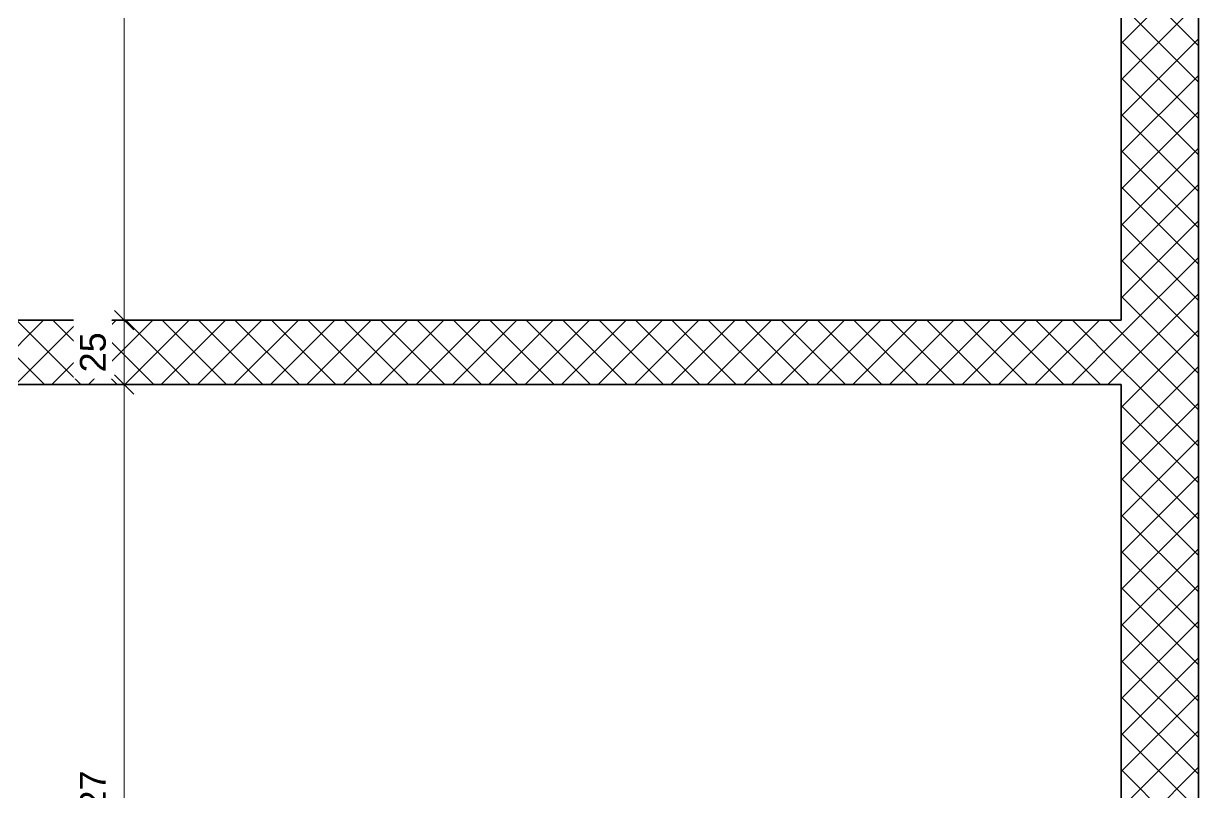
# Model space of a CAD drawing. Header units: metres. Extents: x -35.6 to 33, y -4 to 38.1.
# Drawn here: x 21.188 to 25.752, y -0.368 to 2.619 of the extents above; entities that cross this region are included whole.
import ezdxf

# ---------------------------------------------------------------- set-up
doc = ezdxf.new("R2010")
doc.units = ezdxf.units.M
for name, color, linetype, lineweight in [('A-____-____-DIMS', 7, 'Continuous', 5), ('A-____-____-DIMS-50', 7, 'Continuous', 5), ('A-WALL-____-MCUT', 7, 'Continuous', 35), ('A-WALL-____-PATT', 7, 'Continuous', 35)]:
    doc.layers.add(name, color=color, linetype=linetype, lineweight=lineweight)
doc.styles.add('Arial', font='arial.ttf', dxfattribs={"height": 0.1})
doc.dimstyles.new('SUB_Rohbau_fein', dxfattribs={"dimscale": 0.3048, "dimtxt": 0.102026, "dimasz": 0.246063, "dimexe": 0.164042, "dimexo": 0.0625, "dimgap": 0.123031, "dimtad": 1, "dimdec": 1, "dimlfac": 100, "dimrnd": 0.5, "dimdsep": 46, "dimtxsty": 'Arial', "dimblk1": 'OBLIQUE', "dimblk2": 'OBLIQUE', "dimsah": 1, "dimcen": 0.09, "dimazin": 0, "dimtfac": 1, "dimtdec": 4, "dimtix": 1, "dimtmove": 0, "dimatfit": 3, "dimfxl": 0.164042, "dimfxlon": 1, "dimtvp": 1, "dimtfill": 1, "dimtolj": 1, "dimtzin": 0, "dimarcsym": 2})
doc.dimstyles.new('SUB_Rohbau_fein_1', dxfattribs={"dimscale": 0.3048, "dimtxt": 0.102026, "dimasz": 0.246063, "dimexe": 0.164042, "dimexo": 0.0625, "dimgap": 0.123031, "dimtad": 1, "dimrnd": 0.005, "dimzin": 0, "dimdsep": 46, "dimtxsty": 'Arial', "dimblk1": 'OBLIQUE', "dimblk2": 'OBLIQUE', "dimsah": 1, "dimcen": 0.09, "dimazin": 0, "dimtfac": 1, "dimtdec": 4, "dimtix": 1, "dimtmove": 0, "dimatfit": 3, "dimfxl": 0.164042, "dimfxlon": 1, "dimtvp": 1, "dimtfill": 1, "dimtolj": 1, "dimtzin": 0, "dimarcsym": 2})
pattern_1 = [(45, (0, 0), (-0.07071068, 0.07071068), []), (135, (0, 0), (-0.07071068, -0.07071068), [])]

# ---------------------------------------------------------------- blocks, each defined once
blk = doc.blocks.new('DIMBLOCK12--01_UG_OK_FFB_AF_ro')
at = {"layer": 'A-____-____-DIMS-50'}
for p, q in [((21.5792, 1.2166), (21.5417, 1.2541)), ((21.5792, 1.2166), (21.5292, 1.2166)), ((21.5792, -2.0534), (21.5792, 1.2166)), ((21.5792, 1.2166), (21.6167, 1.1791)), ((21.5792, 1.2166), (21.6292, 1.2166)), ((21.5792, -2.0534), (21.5292, -2.0534)), ((21.5792, -2.0534), (21.5417, -2.0159)), ((21.5792, -2.0534), (21.6167, -2.0909)), ((21.5792, -2.0534), (21.6292, -2.0534))]:
    blk.add_line(p, q, dxfattribs=at)
at = {"layer": 'A-____-____-DIMS-50', "color": 0, "insert": (21.4072, -0.5541), "char_height": 0.1, "width": 0.325653, "attachment_point": 1, "rotation": 90, "line_spacing_factor": 0.941778, "style": 'Arial', "bg_fill": 3, "box_fill_scale": 1.25, "bg_fill_color": 256, "bg_fill_true_color": 13158600, "bg_fill_transparency": 0}
blk.add_mtext('3.27', dxfattribs=at)
blk = doc.blocks.new('_Oblique')
at = {"color": 0, "linetype": 'ByBlock', "lineweight": -2}
blk.add_line((-0.5, -0.5), (0.5, 0.5), dxfattribs=at)
blk = doc.blocks.new('DIMBLOCK13--01_UG_OK_FFB_AF_ro')
at = {"layer": 'A-____-____-DIMS-50'}
for p, q in [((21.5792, 1.4666), (21.5292, 1.4666)), ((21.5792, 1.4666), (21.5417, 1.5041)), ((21.5792, 1.2166), (21.5792, 1.4666)), ((21.5792, 1.4666), (21.6167, 1.4291)), ((21.5792, 1.4666), (21.6292, 1.4666)), ((21.5792, 1.2166), (21.5417, 1.2541)), ((21.5792, 1.2166), (21.5292, 1.2166)), ((21.5792, 1.2166), (21.6167, 1.1791)), ((21.5792, 1.2166), (21.6292, 1.2166))]:
    blk.add_line(p, q, dxfattribs=at)
at = {"layer": 'A-____-____-DIMS-50', "color": 0, "insert": (21.4072, 1.264), "char_height": 0.1, "width": 0.186088, "attachment_point": 1, "rotation": 90, "line_spacing_factor": 0.941778, "style": 'Arial', "bg_fill": 3, "box_fill_scale": 1.25, "bg_fill_color": 256, "bg_fill_true_color": 13158600, "bg_fill_transparency": 0}
blk.add_mtext('25', dxfattribs=at)
blk = doc.blocks.new('DIMBLOCK14--01_UG_OK_FFB_AF_ro')
at = {"layer": 'A-____-____-DIMS-50'}
for p, q in [((21.5792, 8.7166), (21.5417, 8.7541)), ((21.5792, 8.7166), (21.5292, 8.7166)), ((21.5792, 1.4666), (21.5792, 8.7166)), ((21.5792, 8.7166), (21.6167, 8.6791)), ((21.5792, 8.7166), (21.6292, 8.7166)), ((21.5792, 1.4666), (21.5292, 1.4666)), ((21.5792, 1.4666), (21.5417, 1.5041)), ((21.5792, 1.4666), (21.6167, 1.4291)), ((21.5792, 1.4666), (21.6292, 1.4666))]:
    blk.add_line(p, q, dxfattribs=at)
at = {"layer": 'A-____-____-DIMS-50', "color": 0, "insert": (21.4072, 4.9559), "char_height": 0.1, "width": 0.325653, "attachment_point": 1, "rotation": 90, "line_spacing_factor": 0.941778, "style": 'Arial', "bg_fill": 3, "box_fill_scale": 1.25, "bg_fill_color": 256, "bg_fill_true_color": 13158600, "bg_fill_transparency": 0}
blk.add_mtext('7.25', dxfattribs=at)

msp = doc.modelspace()

# ---------------------------------------------------------------- hatches: boundary and pattern name
at = {"layer": 'A-WALL-____-PATT', "lineweight": 9}
h = msp.add_hatch(dxfattribs=at)
h.set_pattern_fill('FP_1', color=256, style=0, pattern_type=2)
h.set_pattern_definition(pattern_1)
h.paths.add_polyline_path([(25.752, 1.2166), (25.752, 31.1016), (25.452, 31.1016), (25.452, 1.2166)])
h = msp.add_hatch(dxfattribs=at)
h.set_pattern_fill('FP_1', color=256, style=0, pattern_type=2)
h.set_pattern_definition(pattern_1)
h.paths.add_polyline_path([(25.0771, 1.2166), (25.452, 1.2166), (25.452, 1.4666), (18.422, 1.4666), (18.422, 1.2166), (24.5208, 1.2166)])
h = msp.add_hatch(dxfattribs=at)
h.set_pattern_fill('FP_1', color=256, style=0, pattern_type=2)
h.set_pattern_definition(pattern_1)
h.paths.add_polyline_path([(25.452, -2.3534), (25.752, -2.3534), (25.752, 1.2166), (25.452, 1.2166), (25.452, -2.3534)])

# ---------------------------------------------------------------- linework, layer by layer
at = {"layer": 'A-WALL-____-MCUT'}
for p, q in [((25.752, -2.3534), (25.752, 31.4016)), ((25.452, 8.7166), (25.452, 1.4666)), ((25.452, 1.4666), (18.422, 1.4666)), ((18.422, 1.2166), (25.452, 1.2166)), ((25.452, 1.2166), (25.452, -2.0534))]:
    msp.add_line(p, q, dxfattribs=at)

# ---------------------------------------------------------------- next in the draw order: dimensions: what is measured, and where the dimension line sits
at = {"layer": 'A-____-____-DIMS'}
dim = msp.add_linear_dim(base=(21.5792, 1.2166), p1=(21.5292, -2.0534), p2=(21.5292, 1.2166), angle=90, dimstyle='SUB_Rohbau_fein_1', override={"dimpost": '<>', "dimfxl": 3.27}, dxfattribs=at)
dim.commit()
dim.dimension.update_dxf_attribs({"geometry": 'DIMBLOCK12--01_UG_OK_FFB_AF_ro', "text_midpoint": (21.4906, -0.4184)})

# ---------------------------------------------------------------- next in the draw order: dimensions: what is measured, and where the dimension line sits
dim = msp.add_linear_dim(base=(21.5792, 1.4666), p1=(21.5292, 1.2166), p2=(21.5292, 1.4666), angle=90, dimstyle='SUB_Rohbau_fein', override={"dimpost": '<>', "dimfxl": 0.25}, dxfattribs=at)
dim.commit()
dim.dimension.update_dxf_attribs({"geometry": 'DIMBLOCK13--01_UG_OK_FFB_AF_ro', "text_midpoint": (21.4907, 1.3416)})

# ---------------------------------------------------------------- next in the draw order: dimensions: what is measured, and where the dimension line sits
dim = msp.add_linear_dim(base=(21.5792, 8.7166), p1=(21.5292, 1.4666), p2=(21.5292, 8.7166), angle=90, dimstyle='SUB_Rohbau_fein_1', override={"dimpost": '<>', "dimfxl": 7.25}, dxfattribs=at)
dim.commit()
dim.dimension.update_dxf_attribs({"geometry": 'DIMBLOCK14--01_UG_OK_FFB_AF_ro', "text_midpoint": (21.4907, 5.0916)})

doc.saveas('drawing.dxf')
